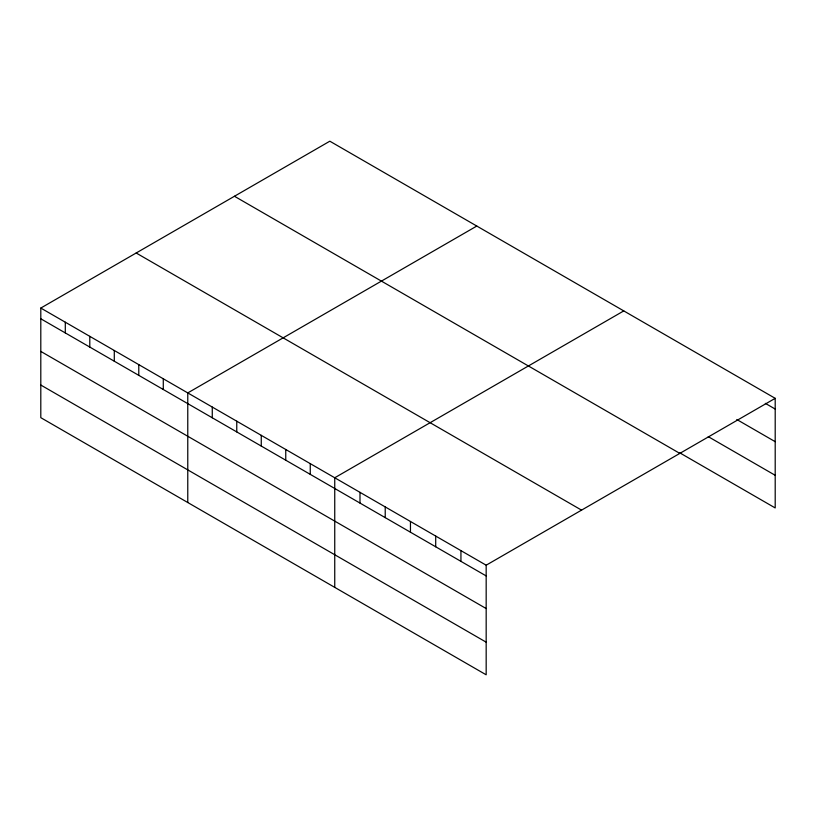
<?xml version="1.0" encoding="UTF-8"?>
<svg xmlns="http://www.w3.org/2000/svg" width="816" height="816" viewBox="0 0 816 816"><rect width="100%" height="100%" fill="white"/><g stroke="black" fill="none" stroke-linecap="round" stroke-linejoin="round"><path stroke-width="1.22" d="M40.8 308.06L486.173 565.202L486.173 674.801L40.8 417.67L40.8 308.06L329.827 141.199L775.2 398.33L775.2 507.94L679.738 452.819M476.799 226.052L187.772 392.914L187.772 502.523M623.771 310.906L334.744 477.768L334.744 587.377M486.173 565.202L775.2 398.33M765.326 403.349L775.2 409.051M736.797 419.506L775.2 441.68M708.268 436.662L775.2 475.3M234.447 196.258L679.82 453.4M136.18 253.001L581.553 510.133M40.8 318.781L486.173 575.923M40.8 351.41L486.173 608.552M40.8 385.04L486.173 642.172M460.938 550.627L460.938 561.347M435.703 536.061L435.703 546.771M410.458 521.485L410.458 532.205M385.223 506.909L385.223 517.63M359.989 492.344L359.989 503.064M310.253 463.631L310.253 474.351M285.753 449.483L285.753 460.204M261.263 435.346L261.263 446.066M236.762 421.199L236.762 431.919M212.272 407.062L212.272 417.782M163.282 378.777L163.282 389.497M138.781 364.63L138.781 375.35M114.291 350.492L114.291 361.213M89.791 336.345L89.791 347.065M65.3 322.208L65.3 332.928"/></g></svg>
